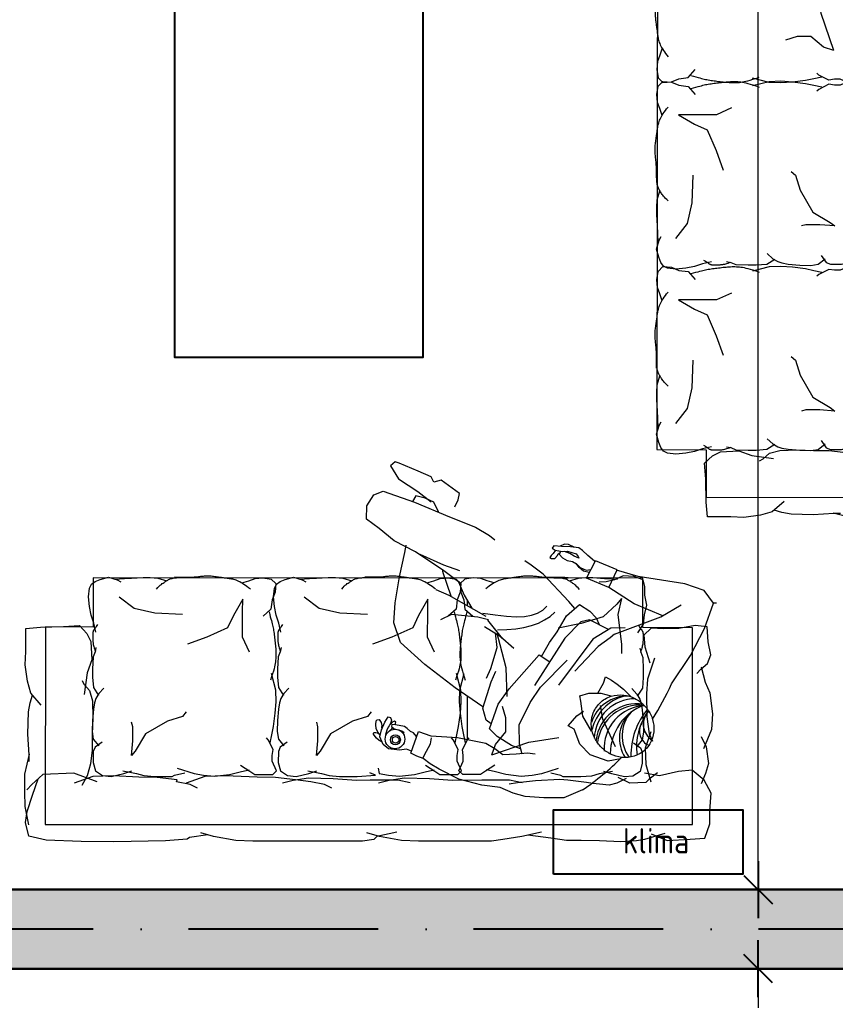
# Model space of a CAD drawing. Header units: metres. Extents: x 2674 to 33045, y -10854 to 2806.
# Drawn here: x 13761.5 to 14019.4, y 1060.7 to 1370.6 of the extents above; entities that cross this region are included whole.
import ezdxf

# ---------------------------------------------------------------- set-up
doc = ezdxf.new("R2010")
doc.units = ezdxf.units.M
doc.linetypes.add('ACAD_ISO10W100', pattern=[18, 12, -3, 0, -3])
doc.layers.add('2d', color=7, linetype='Continuous')
doc.styles.add('_DIM Romans 0.8', font='romans.shx', dxfattribs={"width": 0.8})
doc.styles.get("Standard").update_dxf_attribs({"font": 'arial.ttf'})
doc.dimstyles.new('50 jasht', dxfattribs={"dimscale": 15, "dimtxt": 0.9, "dimasz": 0.3, "dimexe": 1.25, "dimexo": 0.625, "dimgap": 0.2, "dimtad": 1, "dimdec": 0, "dimzin": 12, "dimdsep": 46, "dimtxsty": '_DIM Romans 0.8', "dimblk": '- Kosa Crta za DIM (Mala)', "dimcen": 1, "dimse1": 1, "dimse2": 1, "dimclrd": 256, "dimclrt": 256, "dimazin": 3, "dimtfac": 1, "dimtdec": 0, "dimtix": 1, "dimtmove": 0, "dimatfit": 3, "dimfxl": 1, "dimlwd": 0, "dimarcsym": 0})
doc.dimstyles.new('50 mrena', dxfattribs={"dimscale": 10, "dimtxt": 1, "dimasz": 0.6, "dimexe": 1.25, "dimexo": 0.625, "dimgap": 0.4, "dimtad": 1, "dimdec": 0, "dimzin": 12, "dimdsep": 46, "dimtxsty": '_DIM Romans 0.8', "dimblk": '- Kosa Crta za DIM (Mala)', "dimcen": 2.5, "dimse1": 1, "dimse2": 1, "dimclrd": 256, "dimclrt": 256, "dimadec": 0, "dimazin": 3, "dimtfac": 1, "dimtdec": 0, "dimtix": 1, "dimtmove": 0, "dimatfit": 3, "dimfxl": 1, "dimlwd": 15, "dimarcsym": 0})

# ---------------------------------------------------------------- blocks, each defined once
blk = doc.blocks.new('3sh')
at = {"color": 253, "linetype": 'ByBlock', "lineweight": 18}
blk.add_lwpolyline([(-88.37, -77.79), (-88.46, -15.65), (-72.67, -15.63), (-72.69, -0.03), (101.09, 0.15), (101.11, -15.45), (116.13, -15.42), (116.22, -77.79)], close=True, dxfattribs=at)
for points in [[(-71.09, -17.3), (-72.98, -14.5), (-73.22, -11.55), (-74, -8.51), (-73.38, -5.37), (-73.38, -2.61), (-72.8, -0.58), (-69.9, 0.53), (-66.52, 0.73), (-63.76, -0.52), (-61.15, -1.19), (-58.88, -1.24)], [(-64.71, -0.39), (-62.82, -0.27), (-60.6, -0.16), (-56.93, 0.07), (-54.66, 0.07), (-52.32, -0.09), (-49.47, -0.92)], [(-52.65, -3.59), (-52.24, -3.1), (-51.86, -2.69), (-51.51, -2.35), (-51.18, -2.07), (-50.88, -1.84), (-50.59, -1.64), (-50.33, -1.47), (-50.08, -1.31), (-49.83, -1.15), (-49.6, -1), (-49.37, -0.85), (-49.13, -0.71), (-48.89, -0.58), (-48.64, -0.45), (-48.38, -0.34), (-48.1, -0.25), (-47.79, -0.17), (-47.46, -0.1), (-47.11, -0.04), (-46.74, 0), (-46.34, 0.04), (-45.93, 0.06), (-45.5, 0.09), (-45.04, 0.11), (-44.57, 0.12), (-49.08, 0.14), (-48.58, 0.15), (-48.07, 0.16), (-47.54, 0.17), (-47.01, 0.17), (-46.47, 0.18), (-45.94, 0.18), (-45.4, 0.18), (-44.86, 0.18), (-44.33, 0.18), (-43.8, 0.18), (-43.27, 0.18), (-42.76, 0.19), (-42.25, 0.21), (-41.76, 0.23), (-41.28, 0.26), (-40.81, 0.3), (-40.35, 0.34), (-39.91, 0.38), (-39.48, 0.43), (-39.07, 0.48), (-38.67, 0.52), (-38.28, 0.56), (-37.91, 0.6), (-37.55, 0.63), (-37.19, 0.65), (-36.84, 0.66), (-36.5, 0.67), (-36.14, 0.67), (-35.79, 0.65), (-35.42, 0.63), (-35.04, 0.6), (-34.65, 0.55), (-34.25, 0.5), (-33.85, 0.45), (-33.45, 0.39), (-33.06, 0.33), (-32.68, 0.27), (-32.31, 0.22), (-31.95, 0.17), (-31.61, 0.13), (-31.28, 0.09), (-30.96, 0.05), (-30.64, 0.02), (-30.33, -0.02), (-30.01, -0.06), (-29.69, -0.11), (-29.36, -0.17), (-29.03, -0.23), (-28.68, -0.3), (-28.33, -0.39), (-27.96, -0.49), (-27.59, -0.62), (-27.2, -0.76), (-26.81, -0.93), (-26.39, -1.13), (-25.97, -1.35), (-25.53, -1.61), (-25.07, -1.9), (-24.59, -2.22), (-24.09, -2.57), (-23.57, -2.97), (-23.03, -3.4)], [(-25.73, -1.52), (-23.51, -0.84), (-21.55, -0.1), (-19.06, 0.11), (-16.43, -0.29), (-14.95, -1.71), (-15.15, -4.47), (-16.09, -6.82), (-16.49, -9.79), (-18.98, -12.01)], [(-4.44, -1.49), (-6.66, -0.82), (-8.62, -0.08), (-11.11, 0.12), (-13.74, -0.29), (-15.22, -1.71), (-15.01, -4.47), (-14.06, -6.82), (-13.65, -9.78), (-11.16, -12)], [(22.49, -3.46), (22.07, -2.98), (21.69, -2.57), (21.34, -2.24), (21.01, -1.96), (20.71, -1.72), (20.43, -1.53), (20.16, -1.35), (19.91, -1.19), (19.67, -1.04), (19.43, -0.88), (19.2, -0.74), (18.97, -0.6), (18.72, -0.46), (18.47, -0.34), (18.21, -0.23), (17.93, -0.14), (17.62, -0.06), (17.29, 0.01), (16.94, 0.06), (16.57, 0.11), (16.17, 0.14), (15.76, 0.17), (15.33, 0.19), (14.87, 0.21), (14.4, 0.22), (13.91, 0.23), (13.41, 0.25), (12.89, 0.25), (12.37, 0.26), (11.84, 0.27), (11.3, 0.27), (10.76, 0.27), (15.22, 0.27), (14.69, 0.26), (14.15, 0.26), (13.62, 0.26), (13.1, 0.27), (12.59, 0.27), (12.08, 0.29), (11.59, 0.31), (11.11, 0.34), (10.64, 0.37), (10.18, 0.41), (9.74, 0.45), (9.31, 0.5), (8.89, 0.54), (8.49, 0.59), (8.11, 0.63), (7.73, 0.66), (7.37, 0.69), (7.02, 0.71), (6.67, 0.73), (6.32, 0.73), (5.97, 0.73), (5.61, 0.71), (5.24, 0.69), (4.86, 0.65), (4.47, 0.61), (4.08, 0.56), (3.68, 0.5), (3.28, 0.44), (2.89, 0.38), (2.51, 0.32), (2.14, 0.27), (1.78, 0.22), (1.44, 0.18), (1.11, 0.14), (0.79, 0.1), (0.47, 0.06), (0.16, 0.02), (-0.16, -0.02), (-0.48, -0.07), (-0.81, -0.12), (-1.14, -0.19), (-1.49, -0.26), (-1.84, -0.35), (-2.21, -0.46), (-2.58, -0.58), (-2.97, -0.73), (-3.36, -0.9), (-3.77, -1.1), (-4.2, -1.32), (-4.64, -1.58), (-5.1, -1.87), (-5.57, -2.19), (-6.07, -2.55), (-6.59, -2.94), (-7.13, -3.38)], [(35.8, -0.3), (32.65, -0.12), (30.43, -0.01), (26.76, 0.2), (24.49, 0.2), (22.15, 0.03), (19.3, -0.8)], [(41.71, -17.09), (42.38, -14.24), (43.21, -11.7), (43.76, -9), (44.03, -5.9), (43.75, -3.17), (43.12, -1.94), (41.96, -1.07), (40.33, -0.43), (37.71, 0.28), (34.94, -0.56), (33.79, -1.2)], [(54.06, -1.49), (51.84, -0.82), (49.88, -0.08), (47.39, 0.12), (44.76, -0.29), (43.28, -1.71), (43.49, -4.47), (44.44, -6.82), (44.85, -9.78), (47.34, -12)], [(80.99, -3.46), (80.57, -2.98), (80.19, -2.57), (79.84, -2.24), (79.51, -1.96), (79.21, -1.72), (78.93, -1.53), (78.66, -1.35), (78.41, -1.19), (78.17, -1.04), (77.93, -0.88), (77.7, -0.74), (77.47, -0.6), (77.22, -0.46), (76.97, -0.34), (76.71, -0.23), (76.43, -0.14), (76.12, -0.06), (75.79, 0.01), (75.44, 0.06), (75.07, 0.11), (74.67, 0.14), (74.26, 0.17), (73.83, 0.19), (73.37, 0.21), (72.9, 0.22), (72.41, 0.23), (71.91, 0.25), (71.39, 0.25), (70.87, 0.26), (75.34, 0.27), (74.8, 0.27), (74.26, 0.27), (73.72, 0.27), (73.19, 0.26), (72.65, 0.26), (72.12, 0.26), (71.6, 0.27), (71.09, 0.27), (70.58, 0.29), (70.09, 0.31), (69.61, 0.34), (69.14, 0.37), (68.68, 0.41), (68.24, 0.45), (67.81, 0.5), (67.39, 0.54), (66.99, 0.59), (66.61, 0.63), (66.23, 0.66), (65.87, 0.69), (65.52, 0.71), (65.17, 0.73), (64.82, 0.73), (64.47, 0.73), (64.11, 0.71), (63.74, 0.69), (63.36, 0.65), (62.97, 0.61), (62.58, 0.56), (62.18, 0.5), (61.78, 0.44), (61.39, 0.38), (61.01, 0.32), (60.64, 0.27), (60.28, 0.22), (59.94, 0.18), (59.61, 0.14), (59.29, 0.1), (58.97, 0.06), (58.66, 0.02), (58.34, -0.02), (58.02, -0.07), (57.69, -0.12), (57.36, -0.19), (57.01, -0.26), (56.66, -0.35), (56.29, -0.46), (55.92, -0.58), (55.53, -0.73), (55.14, -0.9), (54.73, -1.1), (54.3, -1.32), (53.86, -1.58), (53.4, -1.87), (52.93, -2.19), (52.43, -2.55), (51.91, -2.94), (51.37, -3.38)], [(94.3, -0.3), (91.15, -0.12), (88.93, -0.01), (85.26, 0.2), (82.99, 0.2), (80.65, 0.03), (77.8, -0.8)], [(100.21, -17.09), (100.88, -14.24), (101.71, -11.7), (102.26, -9), (102.53, -5.9), (102.25, -3.17), (101.62, -1.94), (100.46, -1.07), (98.83, -0.43), (96.21, 0.28), (93.44, -0.56), (92.29, -1.2)], [(34.34, -5.86), (29.61, -9.51), (23.06, -10.97), (14.32, -11.35)], [(92.84, -5.86), (88.11, -9.51), (81.56, -10.97), (72.82, -11.35)], [(-65.96, -6.39), (-64.5, -8.2), (-60.13, -12.2), (-53.21, -14.37), (-45.93, -15.82)], [(-65.96, -6.39), (-64.86, -11.48), (-65.94, -20.94), (-65.93, -23.85)], [(-6.87, -23.4), (-4.69, -18.66), (-4.7, -10.66), (-4.71, -6.66), (-1.79, -11.75), (0.04, -15.74), (6.59, -18.65), (12.79, -20.82)], [(51.63, -23.4), (53.81, -18.66), (53.8, -10.66), (53.79, -6.66), (56.71, -11.75), (58.54, -15.74), (65.09, -18.65), (71.29, -20.82)], [(-17.09, -10.6), (-16.88, -11.46), (-16.68, -12.22), (-16.51, -12.87), (-16.36, -13.44), (-16.22, -13.94), (-16.1, -14.4), (-15.99, -14.83), (-15.9, -15.26), (-15.81, -15.68), (-15.73, -16.12), (-15.65, -16.56), (-15.58, -17.01), (-15.51, -17.46), (-15.45, -17.92), (-15.39, -18.39), (-15.33, -18.86), (-15.27, -19.34), (-15.21, -19.82), (-15.16, -20.3), (-15.1, -20.79), (-15.05, -21.27), (-15.01, -21.75), (-14.97, -22.23), (-14.93, -22.7), (-14.91, -23.16), (-14.89, -23.62), (-14.88, -24.08), (-14.88, -24.53), (-14.9, -24.99), (-14.92, -25.46), (-14.96, -25.93), (-15.02, -26.42), (-15.09, -26.92), (-15.18, -27.45), (-15.3, -28.02), (-15.46, -28.66), (-15.66, -29.39), (-15.92, -30.2), (-16.22, -31.14), (-16.59, -32.2)], [(-13.05, -10.59), (-13.26, -11.46), (-13.45, -12.21), (-13.62, -12.86), (-13.77, -13.43), (-13.91, -13.94), (-14.03, -14.4), (-14.13, -14.83), (-14.23, -15.25), (-14.32, -15.68), (-14.4, -16.11), (-14.47, -16.56), (-14.54, -17), (-14.61, -17.46), (-14.67, -17.92), (-14.73, -18.39), (-14.79, -18.86), (-14.84, -19.34), (-14.9, -19.82), (-14.96, -20.3), (-15.01, -20.79), (-15.06, -21.27), (-15.1, -21.75), (-15.14, -22.23), (-15.17, -22.7), (-15.2, -23.16), (-15.22, -23.62), (-15.22, -24.08), (-15.22, -24.53), (-15.2, -24.99), (-15.18, -25.46), (-15.13, -25.93), (-15.08, -26.42), (-15.01, -26.92), (-14.91, -27.45), (-14.79, -28.02), (-14.63, -28.66), (-14.42, -29.38), (-14.17, -30.2), (-13.86, -31.13), (-13.49, -32.2)], [(45.45, -10.59), (45.24, -11.46), (45.05, -12.21), (44.88, -12.86), (44.73, -13.43), (44.59, -13.94), (44.47, -14.4), (44.37, -14.83), (44.27, -15.25), (44.18, -15.68), (44.1, -16.11), (44.03, -16.56), (43.96, -17), (43.89, -17.46), (43.83, -17.92), (43.77, -18.39), (43.71, -18.86), (43.66, -19.34), (43.6, -19.82), (43.54, -20.3), (43.49, -20.79), (43.44, -21.27), (43.4, -21.75), (43.36, -22.23), (43.33, -22.7), (43.3, -23.16), (43.28, -23.62), (43.28, -24.08), (43.28, -24.53), (43.3, -24.99), (43.32, -25.46), (43.37, -25.93), (43.42, -26.42), (43.49, -26.92), (43.59, -27.45), (43.71, -28.02), (43.87, -28.66), (44.08, -29.38), (44.33, -30.2), (44.64, -31.13), (45.01, -32.2)], [(-89.77, -30.15), (-91.02, -28.72), (-93.17, -26.94), (-94.24, -24.27), (-93.36, -20.16), (-93.01, -15.34), (-89.26, -14.98), (-84.07, -15.86), (-79.25, -16.03), (-75.32, -15.85), (-73, -17.99), (-73.35, -21.74), (-74.95, -26.74)], [(-71.36, -14.83), (-71.54, -15.16), (-71.7, -15.44), (-71.86, -15.69), (-72, -15.89), (-72.13, -16.07), (-72.25, -16.23), (-72.35, -16.37), (-72.44, -16.5), (-72.52, -16.62), (-72.59, -16.74), (-72.64, -16.86), (-72.69, -16.97), (-72.72, -17.09), (-72.75, -17.21), (-72.77, -17.33), (-72.79, -17.46), (-72.79, -17.6), (-72.8, -17.74), (-72.8, -17.89), (-72.79, -18.04), (-72.79, -18.21), (-72.78, -18.38), (-72.78, -18.55), (-72.78, -18.74), (-72.78, -18.93), (-72.78, -19.13), (-72.78, -19.34), (-72.78, -19.56), (-72.78, -19.79), (-72.77, -20.03), (-72.75, -20.28), (-72.72, -20.56), (-72.68, -20.84), (-72.62, -21.15), (-72.55, -21.47), (-72.47, -21.81), (-72.37, -22.17), (-72.25, -22.55), (-72.11, -22.96), (-71.95, -23.38)], [(41.23, -14.65), (41.41, -14.98), (41.58, -15.27), (41.73, -15.51), (41.87, -15.72), (42, -15.89), (42.12, -16.05), (42.23, -16.19), (42.32, -16.32), (42.4, -16.44), (42.46, -16.56), (42.52, -16.68), (42.57, -16.79), (42.6, -16.91), (42.63, -17.03), (42.65, -17.15), (42.67, -17.28), (42.67, -17.42), (42.68, -17.56), (42.68, -17.71), (42.67, -17.86), (42.67, -18.03), (42.66, -18.2), (42.66, -18.37), (42.66, -18.56), (42.66, -18.75), (42.66, -18.95), (42.67, -19.16), (42.67, -19.37), (42.66, -19.6), (42.65, -19.85), (42.63, -20.1), (42.61, -20.38), (42.56, -20.66), (42.51, -20.97), (42.44, -21.29), (42.36, -21.63), (42.26, -21.99), (42.14, -22.37), (42.01, -22.78), (41.85, -23.2)], [(99.73, -14.65), (99.91, -14.98), (100.08, -15.27), (100.23, -15.51), (100.37, -15.72), (100.5, -15.89), (100.62, -16.05), (100.73, -16.19), (100.82, -16.32), (100.9, -16.44), (100.96, -16.56), (101.02, -16.68), (101.07, -16.79), (101.1, -16.91), (101.13, -17.03), (101.15, -17.15), (101.17, -17.28), (101.17, -17.42), (101.18, -17.56), (101.18, -17.71), (101.17, -17.86), (101.17, -18.03), (101.16, -18.2), (101.16, -18.37), (101.16, -18.56), (101.16, -18.75), (101.16, -18.95), (101.17, -19.16), (101.17, -19.37), (101.16, -19.6), (101.15, -19.85), (101.13, -20.1), (101.11, -20.38), (101.06, -20.66), (101.01, -20.97), (100.94, -21.29), (100.86, -21.63), (100.76, -21.99), (100.64, -22.37), (100.51, -22.78), (100.35, -23.2)], [(117.52, -40.14), (120.76, -36.35), (121.83, -32.57), (122.55, -27.36), (122.36, -23.22), (122.34, -15.88), (117.67, -15.49), (110.47, -15.32), (105.39, -14.93), (103.09, -17.49), (101.83, -20.01), (101.48, -25.77), (102.93, -29.9), (103.87, -36.74)], [(-71.78, -22.09), (-72.04, -23.42), (-72.71, -25.03), (-72.84, -28.9), (-72.83, -31.44), (-72.56, -34.77), (-70.96, -37.31)], [(41.67, -21.91), (41.94, -23.24), (42.61, -24.84), (42.75, -28.72), (42.75, -31.25), (42.49, -34.59), (40.89, -37.13)], [(100.17, -21.91), (100.44, -23.24), (101.11, -24.84), (101.25, -28.72), (101.25, -31.25), (100.99, -34.59), (99.39, -37.13)], [(-76.38, -25.31), (-74.23, -31.91), (-73.86, -36.55), (-74.03, -43.87), (-74.74, -49.23), (-75.81, -51.55)], [(-91.2, -28.01), (-92.44, -32.83), (-93.87, -36.23), (-94.75, -42.83), (-94.39, -47.83), (-91.88, -53.9)], [(-16.61, -52.05), (-16.08, -49.51), (-15.55, -46.84), (-15.02, -42.7), (-14.76, -39.09), (-14.9, -35.35), (-16.24, -30.14)], [(-13.41, -52.04), (-13.95, -49.5), (-14.49, -46.83), (-15.03, -42.7), (-15.3, -39.09), (-15.17, -35.35), (-13.84, -30.14)], [(45.09, -52.04), (44.55, -49.5), (44.01, -46.83), (43.47, -42.7), (43.2, -39.09), (43.33, -35.35), (44.66, -30.14)], [(104.59, -32.34), (104.01, -33.5), (102.22, -35.48), (101.32, -38.72), (101.15, -44.12), (101.34, -49.34), (101.34, -54.38), (101.89, -58.69), (102.97, -62.47), (104.6, -65.53)], [(-69.22, -34.9), (-70.82, -36.64), (-71.76, -38.24), (-72.16, -39.58), (-72.55, -41.58), (-72.82, -45.19), (-72.94, -48.66), (-72.54, -51.07), (-70.8, -53.2)], [(39.15, -34.73), (40.76, -36.47), (41.69, -38.07), (42.1, -39.4), (42.5, -41.4), (42.77, -45.01), (42.91, -48.48), (42.52, -50.89), (40.78, -53.02)], [(97.65, -34.73), (99.26, -36.47), (100.19, -38.07), (100.6, -39.4), (101, -41.4), (101.27, -45.01), (101.41, -48.48), (101.02, -50.89), (99.28, -53.02)], [(121.25, -57.9), (121.33, -55.79), (121.68, -49.31), (121.49, -42.29), (120.94, -39.41), (120.26, -36.93)], [(-64.07, -53.32), (-60.08, -44.58), (-59.36, -40.21)], [(-25.02, -55.8), (-26.12, -52.53), (-29.4, -48.53), (-29.41, -44.17), (-28.32, -40.53)], [(13.18, -42.29), (14.37, -43.73), (19.1, -45.18), (26.03, -49.17), (29.31, -54.63), (30.41, -56.08), (30.03, -51.35), (30.03, -46.98), (30.39, -45.53)], [(71.68, -42.29), (72.87, -43.73), (77.6, -45.18), (84.53, -49.17), (87.81, -54.63), (88.91, -56.08), (88.53, -51.35), (88.53, -46.98), (88.89, -45.53)], [(-75.23, -48.61), (-73.47, -53.68), (-73.66, -58.93), (-75.21, -64.39)], [(-91.2, -50), (-92.76, -53.31), (-93.53, -58.57), (-92.55, -61.69), (-91.18, -65)], [(-69.73, -52), (-72, -53.6), (-72.53, -54.94), (-72.53, -58.41), (-71.86, -61.08), (-69.58, -62.55), (-66.91, -62.81), (-62.9, -61.87), (-60.37, -61.06)], [(-25.02, -55.8), (-36.68, -51.82), (-46.14, -50.38)], [(-25.95, -59.14), (-23.01, -61), (-21.41, -62.07), (-15.8, -62.06), (-14.59, -60.86), (-15.94, -57.79), (-15.94, -56.05), (-15.67, -54.18), (-17.28, -51.11), (-17.82, -50.45)], [(-4.05, -59.11), (-6.98, -60.98), (-8.59, -62.05), (-14.2, -62.06), (-15.4, -60.86), (-14.07, -57.78), (-14.07, -56.05), (-14.34, -54.18), (-12.74, -51.11), (-12.21, -50.44)], [(39.71, -51.82), (41.98, -53.42), (42.52, -54.76), (42.53, -58.23), (41.86, -60.9), (39.59, -62.37), (36.92, -62.64), (32.91, -61.72), (30.37, -60.92)], [(54.45, -59.11), (51.52, -60.98), (49.91, -62.05), (44.3, -62.06), (43.1, -60.86), (44.43, -57.78), (44.43, -56.05), (44.16, -54.18), (45.76, -51.11), (46.29, -50.44)], [(98.21, -51.82), (100.48, -53.42), (101.02, -54.76), (101.03, -58.23), (100.36, -60.9), (98.09, -62.37), (95.42, -62.64), (91.41, -61.72), (88.87, -60.92)], [(121.36, -77.91), (122.58, -72.16), (122.64, -67.47), (122.71, -61.89), (121.16, -55.57)], [(-75.38, -80.75), (-80.44, -82.9), (-87.65, -82.52), (-92.33, -82.14), (-93.89, -77.66), (-93.9, -73.57), (-94.3, -67.92), (-92.16, -63.83), (-88.27, -60.71), (-83.98, -61.09), (-77.94, -62.45), (-73.26, -61.66)], [(-77.32, -61.49), (-74.72, -63.51), (-73.65, -64.58), (-68.64, -64.75), (-64.9, -62.96)], [(-63.17, -61.07), (-58.9, -61.86), (-56.49, -62.53), (-53.15, -62.79), (-47.54, -62.78), (-46.79, -62.37), (-43.59, -61.57)], [(-45.99, -60.1), (-40.65, -61.83), (-37.71, -62.36), (-34.23, -62.62), (-29.42, -62.08), (-25.68, -61.14), (-23.28, -60.6)], [(11, -60.01), (10.65, -61.76), (7.72, -62.29), (4.24, -62.57), (-0.57, -62.04), (-4.31, -61.11), (-6.72, -60.58)], [(33.18, -60.91), (28.9, -61.72), (26.5, -62.39), (23.16, -62.66), (17.55, -62.67), (11.8, -62.28), (13.59, -61.48)], [(74.5, -60.01), (69.15, -61.76), (66.22, -62.29), (62.74, -62.57), (57.93, -62.04), (54.19, -61.11), (51.78, -60.58)], [(91.68, -60.91), (87.4, -61.72), (85, -62.39), (81.66, -62.66), (76.05, -62.67), (75.3, -62.28), (72.09, -61.48)], [(99.81, -64.4), (107.21, -61.66), (116.96, -62.04), (120.47, -65.15), (122.03, -66.9)], [(-67.4, -63.32), (-64.54, -64.75), (-62.04, -65.46), (-59, -65.09), (-56.86, -64.91), (-54.89, -64.55), (-49, -63.83), (-46.5, -63.64), (-38.82, -63.99), (-33.1, -64.69), (-30.42, -65.05)], [(-34.53, -64.7), (-30.6, -63.8), (-21.85, -63.78), (-12.56, -63.95), (-5.24, -63.4), (2.62, -63.21), (7.44, -63.92), (10.83, -64.81)], [(0.85, -64.7), (4.78, -63.8), (13.53, -63.78), (17.82, -63.95), (25.14, -63.4), (33, -63.21), (37.82, -63.92), (41.22, -64.81)], [(25.62, -66.31), (27.96, -65.23), (32.28, -64.32), (37.14, -63.77), (43.44, -63.04), (49.2, -62.86), (59.28, -62.48), (65.76, -62.65), (71.71, -64.8)], [(64.86, -81.06), (70.63, -81.95), (71.39, -82.48), (78.23, -83.01), (94.54, -83.35), (104.81, -83.16), (115.97, -82.78), (121.37, -81.52), (122.44, -77.2), (121.89, -73.78), (120.27, -68.56), (118.45, -63.36)], [(68.03, -66.31), (70.37, -65.23), (74.69, -64.32), (74.55, -63.77), (80.85, -63.04), (86.61, -62.86), (94.69, -62.48), (101.17, -62.65), (107.12, -64.8)], [(-40.73, -80.23), (-34.43, -81.67), (-28.49, -82.56), (-24.89, -83.09), (-16.78, -83.08), (-10.12, -83.07), (-1.84, -83.06), (3.56, -82.87), (10.58, -81.6), (14.54, -80.51)], [(5.07, -80.23), (11.38, -81.67), (12.32, -82.56), (15.92, -83.09), (24.02, -83.08), (30.68, -83.07), (50.59, -83.06), (56, -82.87), (63.01, -81.6), (66.97, -80.51)], [(-79.69, -80.65), (-73.26, -82.61), (-70.76, -82.96), (-65.76, -83.31), (-58.97, -82.95), (-53.26, -82.94), (-48.61, -82.92), (-43.61, -82.2), (-36.4, -81.22)]]:
    blk.add_lwpolyline(points, dxfattribs=at)
blk = doc.blocks.new('dasfa')
at = {"color": 253, "lineweight": 18}
for p, q in [((-11.76, 28.21), (1.87, 28.21)), ((30.41, 28.21), (32.09, 28.21)), ((18.17, 17.81), (21.7, 18.79)), ((1.81, 15.63), (10.83, 15.95)), ((10.83, 15.95), (18.17, 17.81)), ((19.96, -11.43), (5.34, -0.58)), ((23.38, -17.17), (19.96, -11.43)), ((36.28, -16.48), (39.23, -9.46)), ((39.23, -9.46), (44.67, -12.29)), ((41.86, -19.13), (44.67, -12.29)), ((21.54, -18.31), (27, -32.98)), ((23.48, -21.72), (23.38, -17.17)), ((31.11, -24.5), (36.28, -16.48)), ((36.28, -16.48), (41.86, -19.13)), ((27.29, -33.63), (31.11, -24.5)), ((27, -32.98), (30.78, -39.4)), ((31.34, -50.54), (31.33, -49.57))]:
    blk.add_line(p, q, dxfattribs=at)
for points in [[(38.07, 31.03), (41.48, 35.6), (47.56, 44.64), (51.01, 51.36), (54.85, 56.14), (57.79, 60.07)], [(57.79, 60.07), (62.08, 60.01), (65.54, 57.78), (66.68, 54.86), (63.17, 44.91), (58.57, 33.9), (55.31, 25.67), (52.65, 21.2), (51.33, 19.5)], [(-15.45, 45.9), (-14.89, 47.46), (-15.17, 49.63), (-14.77, 53.12), (-13.35, 54.8), (-10.97, 55.93), (-8.69, 55.34), (-6.27, 54.28), (-4.64, 53.29), (-4.81, 52.52), (-5.65, 52.19), (-6.39, 52.45), (-7.47, 52.94), (-7.86, 53.28), (-8.88, 53.64), (-9.62, 53.9), (-10.17, 54.1)], [(-12.5, 55.21), (-12.13, 56.09), (-11.32, 56.95), (-10.42, 57.71), (-9.94, 57.99), (-9.53, 57.71), (-9.53, 57.15), (-9.71, 56.64), (-10.14, 55.96)], [(-10.45, 55.82), (-9.6, 56.41), (-8.38, 56.99), (-7.07, 57.1), (-5.88, 57.06), (-5.56, 56.7), (-5.52, 56.11), (-6.44, 55.48), (-7.33, 55.29), (-7.82, 55.34), (-8.56, 55.22)], [(-8.95, 52.69), (-8.41, 52.05), (-8, 51.78)], [(-7.1, 51.08), (-6.31, 50.8), (-6.03, 51.22), (-6.16, 51.77), (-6.81, 52.44), (-7.15, 52.75)], [(-10.83, 44.27), (-9.67, 45.21), (-9.22, 46.19), (-8.34, 47.23), (-7.73, 48.05), (-7.18, 50.91), (-7.07, 52.11), (-7.66, 52.22), (-8.47, 51.36), (-9.08, 48.94), (-9.56, 48.18)], [(-1.47, 23.31), (4.49, 32.04), (11.87, 41.7), (18.89, 49.33), (25.06, 51.48), (31.4, 51.05), (39.56, 49.62), (47.29, 47.98), (49.65, 47.51)], [(61.76, 32.2), (63.9, 31.09), (65.94, 30.73), (70.12, 36.47), (69.52, 38.85), (71.25, 39.68), (73.05, 43.74), (75.51, 49.72), (75.97, 51.01), (74.7, 52.54), (70.57, 50.03), (66.59, 43.85), (63.29, 39.6)], [(-27.7, -8.19), (-30.27, -2.31), (-30.26, 4.04), (-29.78, 9.91), (-28.77, 13.69), (-26.99, 17.83), (-26.23, 23.6), (-24.31, 30.87), (-21.17, 37.08), (-19.5, 39.99), (-17.76, 42.23), (-17.06, 44.21), (-16.08, 46.09), (-9.29, 43.7), (-10.68, 39.74), (-11.11, 31.31), (-12.97, 22.42), (-14.63, 19.51), (-16.48, 16.98), (-16.36, 12.81), (-16.04, 9.2), (-16.27, 6.74)], [(60.14, 37.32), (63.18, 38.77), (64.52, 41.55), (65.21, 44.55), (63.4, 45.55)], [(-17.72, 42.24), (-15.47, 41.16), (-13.14, 39.81), (-11.27, 39.5)], [(41.5, 30.54), (43.31, 35.67), (46.67, 43.15)], [(27.04, 22.28), (33.7, 34.01), (35.49, 38.07)], [(26.06, 21.55), (26.87, 24.87), (27.66, 33.25), (26, 36.72)], [(33.48, 33.37), (37.16, 34.59), (40.84, 35.82), (42.03, 36.12)], [(38.07, 31.03), (33.84, 29.27), (29.7, 26.76)], [(-6.82, 20.67), (-5.63, 22.24), (-1.85, 23.28), (6.45, 20.67), (9.75, 19.19)], [(7.62, 22.17), (10.63, 20.79), (17.24, 18.78), (21.9, 19.36)], [(16.96, 13.47), (20.73, 17.86), (23.76, 22.84)], [(20.15, 17.11), (25.92, 21.76)], [(28.14, 23.34), (27.56, 19.37), (27.18, 15.87), (27.02, 12.82), (27.11, 10.18), (27.47, 7.92), (28.12, 6), (29.08, 4.4), (30.38, 3.07)], [(-14.69, 11.41), (-13.71, 14.21), (-10.85, 18.83), (-8.42, 21.23), (-0.62, 18.48), (4.22, 14.98), (14.93, 5.47), (12.73, 2.09)], [(22.89, 18.7), (22.97, 15.69), (23.22, 12.9), (23.65, 10.32), (24.25, 7.94), (25.02, 5.77), (25.97, 3.81), (27.1, 2.06), (28.4, 0.52)], [(-16.39, 10.91), (-13.24, 11.71), (-7.17, 11.8), (-0.11, 8.36), (4.77, 5.05), (13.25, -3.3)], [(29.6, -5.75), (31.85, -3.86), (40.43, 4.25), (43.34, 7.99), (44.7, 10.05)], [(22.92, -16.4), (26.05, -10.39), (25.43, -7.63), (20.2, -2.61), (5.24, 7.03)], [(14.45, 4.74), (18.87, 2.29), (22.28, -0.15), (27.3, -3.16), (30.92, -7.24), (28.75, -10.53), (26.61, -12.47), (24.58, -13.44)], [(44.55, -11.98), (46.39, -9.83), (47.89, -8.23), (48.81, -7.08), (49.04, -4.35), (49.2, -1.51), (49.37, 0.87), (48.62, 1.35), (48.01, 0.43), (47.66, -1.92), (47.71, -3.4), (46.92, -6.15), (46.07, -6.85), (45.49, -7.04), (46.09, -5.56), (47.03, -4.22), (47.57, -2.46), (47.48, -1.24), (46.8, -0.86), (45.63, -1.89), (44.76, -3.32), (44.41, -5.02), (43.76, -6.31), (42.57, -7.42), (41.73, -9.33), (41.96, -10.84)], [(48, 0.34), (47, 1.05), (46.36, 1.7), (45.7, 2.17), (45.43, 1.66), (45.45, 0.54), (46.33, -0.33), (46.86, -0.5), (47.24, -1.02)], [(48.95, -5.53), (49.78, -3.72), (49.97, -2.46), (49.25, -1.14)], [(-17.85, -20.16), (-18.65, -16.26), (-16.65, -10.61), (-13.28, -7.35), (-8.5, -5.53), (-7.52, -3.65), (-4.34, -6.36), (-2.86, -8.48)], [(21.54, -18.31), (20.3, -16.93), (17.63, -13.12), (9.85, -5.73)], [(40.93, -10.31), (41.39, -8.53), (42.52, -7.14), (43.87, -6.14)], [(-9.16, -11.02), (-4.37, -8.26), (0.28, -7.68), (2, -7.33), (2.9, -10.19), (2.84, -13.98), (2.02, -17.19)], [(2.85, -13.03), (6.05, -14.79), (8.03, -15.49), (6.93, -17.33), (5.66, -19.11), (4.15, -21.12), (1.63, -23.73)], [(5.76, -36.31), (14.76, -42.29), (23.3, -46.74), (31.33, -49.57), (35.26, -46.62), (37.4, -40.53), (39.7, -25.82), (41.75, -18.97)]]:
    blk.add_lwpolyline(points, dxfattribs=at)
blk.add_lwpolyline([(-0.9, -27.6, -0.080167), (-3.81, -29.69, -0.088923), (-7.31, -30.72, -0.104957), (-11.29, -30.32, -0.120011), (-14.87, -28.12, -0.120011), (-17.05, -24.53, -0.104957), (-17.43, -20.55, -0.088923), (-16.38, -17.05, -0.080167), (-14.28, -14.15, -0.080167), (-11.37, -12.07, -0.088923), (-7.87, -11.04, -0.104957), (-3.89, -11.44, -0.120011), (-0.31, -13.63, -0.120011), (1.87, -17.23, -0.104957), (2.25, -21.21, -0.088923), (1.21, -24.7, -0.080167)], format="xyb", close=True, dxfattribs=at)
for centre, radius in [((-11.64, 51.09), 3.11), ((-11.89, 50.97), 1.58), ((-11.93, 50.88), 1.04)]:
    blk.add_circle(centre, radius, dxfattribs=at)
for centre, radius, start, end in [((37.5, 35.42), 78.44, 213.7794, 225.5469), ((-11.85, -24.83), 12.93, 359.5203, 87.9663), ((-11.74, -25.02), 14.11, 15.162, 77.1619), ((-9.92, -22.34), 11.85, 358.0116, 72.8934), ((-14.47, -28.4), 13.36, 2.4866, 94.2076), ((-14.35, -26.25), 13.42, 353.7556, 82.8661), ((-13.37, -25.37), 12.91, 351.0158, 83.8475), ((-16.29, -33.4), 16.41, 20.5778, 89.775), ((-10.66, -32.23), 11.51, 49.0932, 126.3845), ((-11.31, -31.02), 11.16, 46.2588, 123.3575), ((-16.67, -45.92), 22.43, 49.9604, 91.2306), ((-13.95, -43.69), 18.41, 52.2631, 98.8158), ((-9.2, -30.98), 4.79, 58.0847, 157.5934), ((-6.98, -33.53), 6.1, 53.7229, 145.3753), ((37.5, 35.42), 78.44, 236.9161, 246.132)]:
    blk.add_arc(centre, radius, start, end, dxfattribs=at)
blk = doc.blocks.new('- Kosa Crta za DIM (Mala)')
for points in [[(0, -1.5), (0, 1.5)], [(-0.75, -0.75), (0.75, 0.75)], [(-1.5, 0), (1.5, 0)]]:
    blk.add_lwpolyline(points)
blk = doc.blocks.new('*D384')
at = {"lineweight": 0, "transparency": 16777216}
blk.add_line((14270.55, 545.21), (14270.55, 1871.21), dxfattribs=at)
at = {"layer": 'Defpoints', "color": 0, "lineweight": 0, "transparency": 16777216}
for p in [(14100.28, 1875.71), (14270.55, 1875.71), (13923.85, 540.71)]:
    blk.add_point(p, dxfattribs=at)
at = {"lineweight": 0, "transparency": 16777216, "xscale": 4.5, "yscale": 4.5, "zscale": 4.5}
for p, rotation in [((14270.55, 1875.71), 90), ((14270.55, 540.71), 270)]:
    blk.add_blockref('- Kosa Crta za DIM (Mala)', p, dxfattribs=dict(at, rotation=rotation))
at = {"lineweight": 0, "transparency": 16777216, "insert": (14260.8, 1208.21), "char_height": 13.5, "attachment_point": 5, "rotation": 90, "style": '_DIM Romans 0.8'}
blk.add_mtext('1335', dxfattribs=at)
blk = doc.blocks.new('*D456')
at = {"lineweight": 15, "transparency": 16777216}
blk.add_line((13994.97, 1064.71), (13994.97, 571.71), dxfattribs=at)
at = {"layer": 'Defpoints', "color": 0, "lineweight": 0, "transparency": 16777216}
for p in [(14075.28, 1070.71), (13924.07, 565.71), (13994.97, 565.71)]:
    blk.add_point(p, dxfattribs=at)
at = {"lineweight": 15, "transparency": 16777216, "xscale": 6, "yscale": 6, "zscale": 6}
for p, rotation in [((13994.97, 1070.71), 90), ((13994.97, 565.71), 270)]:
    blk.add_blockref('- Kosa Crta za DIM (Mala)', p, dxfattribs=dict(at, rotation=rotation))
at = {"lineweight": 0, "transparency": 16777216, "insert": (13985.97, 818.21), "char_height": 10, "attachment_point": 5, "rotation": 90, "style": '_DIM Romans 0.8'}
blk.add_mtext('505', dxfattribs=at)
blk = doc.blocks.new('*D457')
at = {"lineweight": 15, "transparency": 16777216}
blk.add_line((13994.97, 1101.71), (13994.97, 1844.71), dxfattribs=at)
at = {"layer": 'Defpoints', "color": 0, "lineweight": 0, "transparency": 16777216}
for p in [(13994.97, 1850.71), (14075.28, 1850.71), (14075.28, 1095.71)]:
    blk.add_point(p, dxfattribs=at)
at = {"lineweight": 15, "transparency": 16777216, "xscale": 6, "yscale": 6, "zscale": 6}
for p, rotation in [((13994.97, 1850.71), 90), ((13994.97, 1095.71), 270)]:
    blk.add_blockref('- Kosa Crta za DIM (Mala)', p, dxfattribs=dict(at, rotation=rotation))
at = {"lineweight": 0, "transparency": 16777216, "insert": (13985.97, 1473.21), "char_height": 10, "attachment_point": 5, "rotation": 90, "style": '_DIM Romans 0.8'}
blk.add_mtext('755', dxfattribs=at)

msp = doc.modelspace()

# ---------------------------------------------------------------- hatches: boundary and pattern name
at = {"lineweight": 30}
h = msp.add_hatch(color=255, dxfattribs=at)
h.paths.add_polyline_path([(14075.28, 1875.71), (13695.28, 1875.71), (13695.28, 1850.71), (14075.28, 1850.71)])
h.paths.add_polyline_path([(13465.28, 1850.71), (13670.28, 1850.71), (13670.28, 1875.71), (13415.28, 1875.71), (13415.28, 1850.71), (13440.28, 1850.71), (13440.28, 1665.71), (13430.28, 1665.71), (13430.28, 1645.71), (13440.28, 1645.71), (13440.28, 1500.71), (13430.28, 1500.71), (13430.28, 1475.71), (13530.28, 1475.71), (13530.28, 1245.71), (13555.28, 1245.71), (13555.28, 1475.71), (13670.28, 1475.71), (13670.28, 1500.71), (13465.28, 1500.71)])
h.paths.add_polyline_path([(13355.28, 1875.71), (13330.28, 1875.71), (13330.28, 1850.71), (13355.28, 1850.71)])
h.paths.add_polyline_path([(13305.28, 1875.71), (12985.28, 1875.71), (12985.28, 1850.71), (13255.28, 1850.71), (13255.28, 1590.71), (13275.28, 1590.71), (13275.28, 1645.71), (13350.28, 1645.71), (13350.28, 1665.71), (13275.28, 1665.71), (13275.28, 1850.71), (13305.28, 1850.71)])
h.paths.add_polyline_path([(12985.28, 1850.71), (12960.28, 1850.71), (12960.28, 1770.71), (12985.28, 1770.71)])
h.paths.add_polyline_path([(12985.28, 1650.71), (12960.28, 1650.71), (12960.28, 1500.71), (12985.28, 1500.71)])
h.paths.add_polyline_path([(13091.28, 1475.71), (13066.28, 1475.71), (13066.28, 1335.71), (13091.28, 1335.71)])
h.paths.add_polyline_path([(13305.28, 1500.71), (13275.28, 1500.71), (13275.28, 1510.71), (13255.28, 1510.71), (13255.28, 1500.71), (13091.28, 1500.71), (13091.28, 1475.71), (13305.28, 1475.71)])
h.paths.add_polyline_path([(13350.28, 1500.71), (13330.28, 1500.71), (13330.28, 1475.71), (13350.28, 1475.71)])
h.paths.add_polyline_path([(13730.28, 1500.71), (13695.28, 1500.71), (13695.28, 1475.71), (13730.28, 1475.71)])
h.paths.add_polyline_path([(14100.28, 1565.71), (14075.28, 1565.71), (14075.28, 1500.71), (14100.28, 1500.71)])
h.paths.add_polyline_path([(14100.28, 1690.71), (14075.28, 1690.71), (14075.28, 1665.71), (14100.28, 1665.71)])
h.paths.add_polyline_path([(14100.28, 1850.71), (14075.28, 1850.71), (14075.28, 1790.71), (14100.28, 1790.71)])
h.paths.add_polyline_path([(14100.28, 1475.71), (14075.28, 1475.71), (14075.28, 1455.71), (14100.28, 1455.71)])
h.paths.add_polyline_path([(14100.28, 1355.71), (14075.28, 1355.71), (14075.28, 1330.71), (14100.28, 1330.71)])
h.paths.add_polyline_path([(14100.28, 1230.71), (14075.28, 1230.71), (14075.28, 1205.71), (14100.28, 1205.71)])
h.paths.add_polyline_path([(14100.28, 1105.71), (14075.28, 1105.71), (14075.28, 1095.71), (14100.28, 1095.71)])
h.paths.add_polyline_path([(14075.28, 1095.71), (13695.28, 1095.71), (13695.28, 1070.71), (14075.28, 1070.71)])
h.paths.add_polyline_path([(14100.28, 1070.71), (14075.28, 1070.71), (14075.28, 1050.71), (14100.28, 1050.71)])
h.paths.add_polyline_path([(13670.28, 1095.71), (13555.28, 1095.71), (13555.28, 1155.71), (13530.28, 1155.71), (13530.28, 1068.21), (13555.28, 1068.21), (13555.28, 1070.71), (13670.28, 1070.71)])
h.paths.add_polyline_path([(13695.28, 975.71), (13555.28, 975.71), (13555.28, 978.21), (13530.28, 978.21), (13530.28, 975.71), (13435.28, 975.71), (13435.28, 950.71), (13670.28, 950.71), (13670.28, 670.71), (13695.28, 670.71)])
h.paths.add_polyline_path([(13345.28, 975.71), (13330.28, 975.71), (13330.28, 950.71), (13345.28, 950.71)])
h.paths.add_polyline_path([(13305.28, 975.71), (13295.28, 975.71), (13295.28, 950.71), (13305.28, 950.71)])
h.paths.add_polyline_path([(13205.28, 975.71), (13091.28, 975.71), (13091.28, 985.71), (13066.28, 985.71), (13066.28, 760.71), (13091.28, 760.71), (13091.28, 950.71), (13205.28, 950.71)])
h.paths.add_polyline_path([(13091.28, 1145.71), (13066.28, 1145.71), (13066.28, 1095.71), (13091.28, 1095.71)])
h.paths.add_polyline_path([(13330.28, 950.71), (13305.28, 950.71), (13305.28, 670.71), (13330.28, 670.71)])
edge = h.paths.add_edge_path()
edge.add_line((13091.28, 652.06), (13091.28, 645.71))
edge.add_line((13091.28, 645.71), (13066.28, 645.71))
edge.add_arc((13239.44, 735.95), 195.26, 207.5237, 270.959)
edge.add_line((13242.71, 540.71), (13390.28, 540.71))
edge.add_line((13390.28, 540.71), (13390.28, 565.71))
edge.add_line((13390.28, 565.71), (13330.28, 565.71))
edge.add_line((13330.28, 565.71), (13330.28, 645.71))
edge.add_line((13330.28, 645.71), (13305.28, 645.71))
edge.add_line((13305.28, 645.71), (13305.28, 565.71))
edge.add_line((13305.28, 565.71), (13242.49, 565.71))
edge.add_arc((13239.44, 735.95), 170.26, 209.518, 271.027, ccw=False)
h.paths.add_polyline_path([(13510.28, 565.71), (13485.28, 565.71), (13485.28, 540.71), (13510.28, 540.71)])
h.paths.add_polyline_path([(13695.28, 645.71), (13670.28, 645.71), (13670.28, 565.71), (13605.28, 565.71), (13605.28, 540.71), (13755.28, 540.71), (13755.28, 565.71), (13695.28, 565.71)])
edge = h.paths.add_edge_path()
edge.add_line((14100.28, 645.71), (14100.28, 825.71))
edge.add_line((14100.28, 825.71), (14075.28, 825.71))
edge.add_line((14075.28, 825.71), (14075.28, 652.06))
edge.add_arc((13927.12, 735.95), 170.26, 315.0758, 330.482, ccw=False)
edge.add_line((14047.67, 615.71), (14008.42, 615.71))
edge.add_line((14008.42, 615.71), (14008.42, 586.35))
edge.add_arc((13927.12, 735.95), 170.26, 268.973, 298.5214, ccw=False)
edge.add_line((13924.07, 565.71), (13855.28, 565.71))
edge.add_line((13855.28, 565.71), (13855.28, 540.71))
edge.add_line((13855.28, 540.71), (13923.85, 540.71))
edge.add_arc((13927.12, 735.95), 195.26, 269.041, 332.4763)
h.paths.add_polyline_path([(14075.28, 740.71), (14033.42, 740.71), (14033.42, 715.71), (14075.28, 715.71)], flags=17)
h.paths.add_polyline_path([(14100.28, 950.71), (14075.28, 950.71), (14075.28, 925.71), (14100.28, 925.71)])

# ---------------------------------------------------------------- linework, layer by layer
for p, q in [((13555.28, 1095.71), (14075.28, 1095.71)), ((14075.28, 1070.71), (13555.28, 1070.71))]:
    msp.add_line(p, q)
at = {"color": 124, "linetype": 'ACAD_ISO10W100', "lineweight": 25, "ltscale": 5}
msp.add_line((14145.16, 1083.21), (12785.99, 1083.21), dxfattribs=at)
at = {"color": 124}
msp.add_lwpolyline([(13930.28, 1100.62), (13930.28, 1120.9), (13990.16, 1120.9), (13990.16, 1100.62)], close=True, dxfattribs=at)
at = {"lineweight": 30}
msp.add_lwpolyline([(14075.28, 1095.71), (13695.28, 1095.71), (13695.28, 1070.71), (14075.28, 1070.71)], close=True, dxfattribs=at)
at = {"layer": '2d', "color": 252}
msp.add_lwpolyline([(13810.54, 1398.03), (13888.99, 1398.03), (13888.99, 1263.82), (13810.54, 1263.82)], close=True, dxfattribs=at)

# ---------------------------------------------------------------- block references
at = {"layer": '2d', "color": 253, "xscale": -1, "rotation": 90}
msp.add_blockref('3sh', (13963.09, 1335.84), dxfattribs=at)
at = {"layer": '2d', "color": 253, "rotation": 90.00000000000001}
msp.add_blockref('dasfa', (13931.24, 1154.94), dxfattribs=at)
at = {"layer": '2d', "color": 253, "xscale": -1}
msp.add_blockref('3sh', (13885.79, 1194.13), dxfattribs=at)

# ---------------------------------------------------------------- texts
at = {"color": 124, "insert": (13915.51, 1115.15), "char_height": 8, "attachment_point": 1}
msp.add_mtext_dynamic_manual_height_columns('\\pi36.685;{\\Fgbenor|c0;klima}', width=91.5371, gutter_width=12.5, heights=[0], dxfattribs=at)

# ---------------------------------------------------------------- dimensions: what is measured, and where the dimension line sits
at = {"lineweight": 0}
for base, p1, p2, dimstyle, picture, middle in [((14270.55, 1875.71), (13923.85, 540.71), (14100.28, 1875.71), '50 jasht', '*D384', (14260.8, 1208.21)), ((13994.97, 1850.71), (14075.28, 1095.71), (14075.28, 1850.71), '50 mrena', '*D457', (13985.97, 1473.21)), ((13994.97, 565.71), (14075.28, 1070.71), (13924.07, 565.71), '50 mrena', '*D456', (13985.97, 818.21))]:
    dim = msp.add_linear_dim(base=base, p1=p1, p2=p2, angle=90, dimstyle=dimstyle, dxfattribs=at)
    dim.commit()
    dim.dimension.update_dxf_attribs({"geometry": picture, "text_midpoint": middle})

doc.saveas('drawing.dxf')
